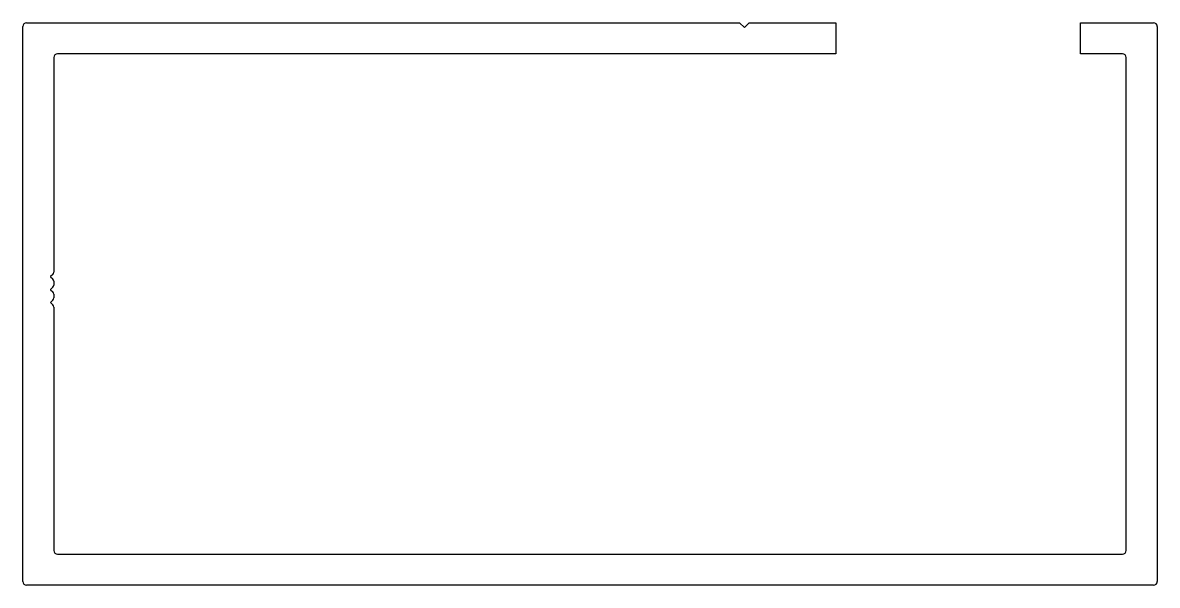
# Model space of a CAD drawing. Extents: x -44.1 to 44.1, y 0.6 to 44.3.
import ezdxf

# ---------------------------------------------------------------- set-up
doc = ezdxf.new("R2010")
doc.units = 0
doc.layers.add('1', color=7, linetype='CONTINUOUS')

msp = doc.modelspace()

# ---------------------------------------------------------------- linework, layer by layer
at = {"layer": '1', "color": 7, "linetype": 'CONTINUOUS'}
for p, q in [((-43.781, 44.336), (11.612, 44.336)), ((11.612, 44.336), (11.992, 43.956)), ((11.992, 43.956), (12.373, 44.336)), ((12.373, 44.336), (19.091, 44.336)), ((19.091, 44.336), (19.091, 41.923)), ((38.095, 41.923), (38.095, 44.336)), ((38.095, 44.336), (43.771, 44.336)), ((-44.081, 0.934), (-44.081, 44.036)), ((44.071, 44.036), (44.071, 0.934)), ((-41.668, 41.623), (-41.668, 24.957)), ((19.091, 41.923), (-41.368, 41.923)), ((41.358, 41.923), (38.095, 41.923)), ((41.658, 3.347), (41.658, 41.623)), ((-41.742, 24.78), (-41.913, 24.609)), ((-41.913, 24.598), (-41.742, 24.427)), ((-41.668, 24.25), (-41.668, 23.957)), ((-41.742, 23.78), (-41.913, 23.609)), ((-41.913, 23.598), (-41.742, 23.427)), ((-41.668, 23.25), (-41.668, 22.957)), ((-41.742, 22.78), (-41.913, 22.609)), ((-41.913, 22.598), (-41.742, 22.427)), ((-41.668, 22.25), (-41.668, 3.347)), ((-41.368, 3.047), (41.358, 3.047)), ((43.771, 0.634), (-43.781, 0.634))]:
    msp.add_line(p, q, dxfattribs=at)
for centre, radius, start, end in [((-43.781, 44.036), 0.3, 90, 180), ((43.771, 44.036), 0.3, 360, 90), ((-41.368, 41.623), 0.3, 90, 180), ((41.358, 41.623), 0.3, 0, 90), ((-41.918, 24.957), 0.25, 315, 360), ((-41.907, 24.603), 0.008, 135, 225), ((-41.918, 24.25), 0.25, 0, 45), ((-41.918, 23.957), 0.25, 315, 360), ((-41.907, 23.604), 0.008, 135, 225), ((-41.918, 23.25), 0.25, 360, 45), ((-41.918, 22.957), 0.25, 315, 360), ((-41.907, 22.604), 0.008, 135, 225), ((-41.918, 22.25), 0.25, 0, 45), ((-41.368, 3.347), 0.3, 180, 270), ((41.358, 3.347), 0.3, 270, 0), ((-43.781, 0.934), 0.3, 180, 270), ((43.771, 0.934), 0.3, 270, 0)]:
    msp.add_arc(centre, radius, start, end, dxfattribs=at)

doc.saveas('drawing.dxf')
